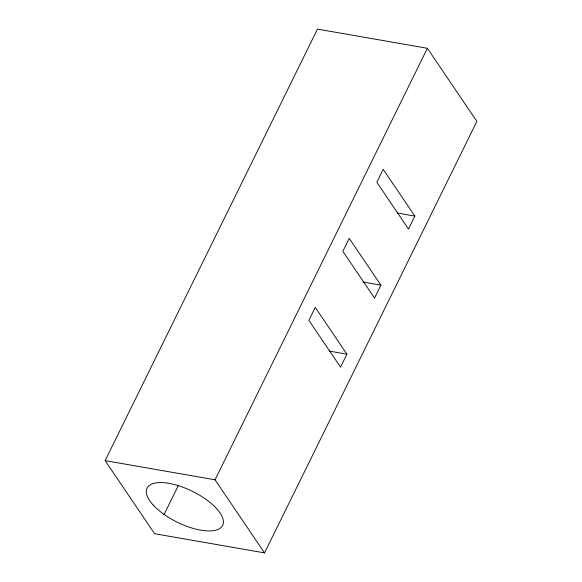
<?xml version="1.0" encoding="UTF-8"?>
<svg xmlns="http://www.w3.org/2000/svg" width="582" height="582" viewBox="0 0 582 582"><rect width="100%" height="100%" fill="white"/><g stroke="black" fill="none" stroke-linecap="round" stroke-linejoin="round"><path stroke-width="0.87" d="M105.131 460.617L317.466 29.1L427.377 48.291L476.869 121.383L264.534 552.9L154.623 533.709L105.131 460.617L215.049 479.808L264.534 552.9M163.855 514.946L178.303 485.577M215.049 479.808L427.377 48.291M346.93 354.191L340.557 367.14L308.889 320.362L315.255 307.412L346.93 354.191L329.216 351.092M380.904 285.151L374.532 298.093L342.863 251.315L349.229 238.373L380.904 285.151L363.183 282.052M414.879 216.104L408.506 229.053L376.838 182.275L383.203 169.326L414.879 216.104L397.157 213.005M153.226 505.081A42.151 17.213 26.2 0 0 219.785 528.492A42.151 17.213 26.2 0 0 181.489 486.705A42.151 17.213 26.2 0 0 153.226 505.081"/></g></svg>
